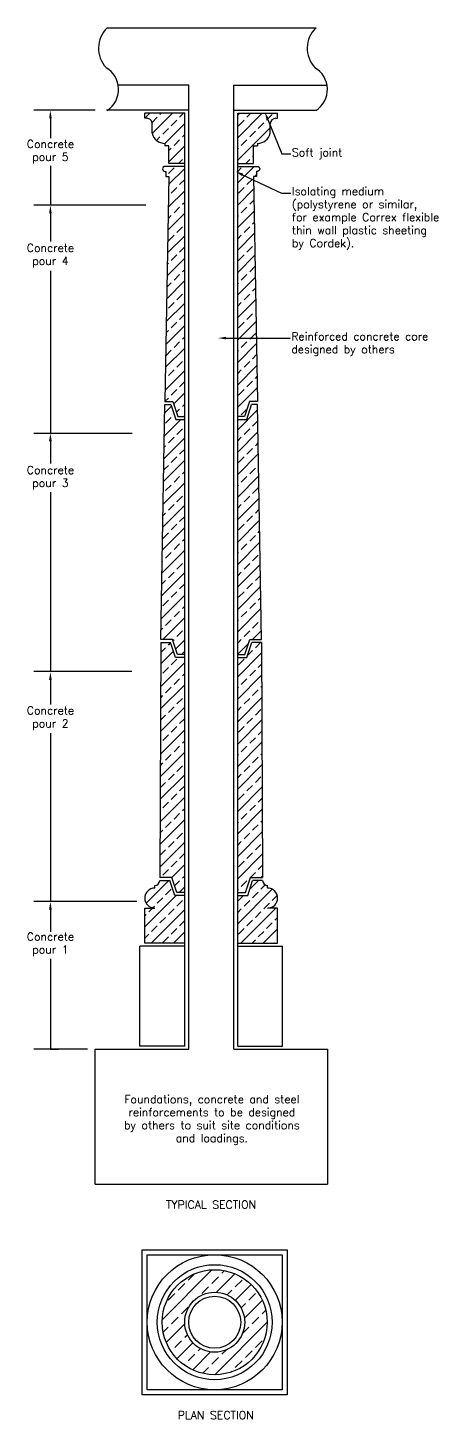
# Model space of a CAD drawing. Extents: x -9127 to 548, y 11049 to 16542.
# Drawn here: x -2323 to -1502, y 11068 to 13850 of the extents above; entities that cross this region are included whole.
import ezdxf
from ezdxf.enums import TextEntityAlignment as Align

# ---------------------------------------------------------------- set-up
doc = ezdxf.new("R2010")
doc.units = 0
doc.header["$MEASUREMENT"] = 0
doc.layers.get('0').update_dxf_attribs({"linetype": 'CONTINUOUS'})
doc.layers.add('detail', color=7, linetype='CONTINUOUS')
doc.layers.add('txt', color=7, linetype='CONTINUOUS')
doc.styles.add('ROMANS', font='romans', dxfattribs={"height": 16})

# ---------------------------------------------------------------- blocks, each defined once
blk = doc.blocks.new('*X28')
at = {"color": 0}
for p, q in [((247.3, 426.9), (292.4, 472)), ((286.2, 443.4), (297.5, 454.6)), ((430.5, 385.6), (499.7, 454.8)), ((454.8, 454.8), (472, 472)), ((460.2, 437.8), (471.5, 449)), ((477.1, 454.6), (485.8, 463.3)), ((244.5, 379.2), (307.3, 442)), ((260.3, 417.4), (263.8, 420.9)), ((269.4, 426.6), (280.6, 437.8)), ((308.7, 420.9), (319.9, 432.2)), ((430.5, 430.5), (442, 442)), ((443.4, 420.9), (454.6, 432.2)), ((482.7, 415.3), (493.9, 426.6)), ((499.5, 432.2), (509.8, 442.4)), ((244.5, 401.7), (247, 404.1)), ((252.6, 409.7), (259.9, 417)), ((257.2, 347), (324.5, 414.3)), ((275, 387.3), (286.2, 398.5)), ((291.9, 404.1), (303.1, 415.3)), ((314.3, 381.7), (324.5, 391.9)), ((430.5, 408), (437.8, 415.3)), ((436.8, 347), (506.8, 417)), ((449, 381.7), (460.2, 392.9)), ((465.9, 398.5), (477.1, 409.7)), ((505.1, 392.9), (510.5, 398.2)), ((244.5, 356.8), (252.6, 364.8)), ((258.2, 370.4), (269.4, 381.7)), ((297.5, 364.8), (308.7, 376)), ((302.1, 347), (324.5, 369.4)), ((432.2, 364.8), (443.4, 376)), ((471.5, 359.2), (482.7, 370.4)), ((481.7, 347), (510.5, 375.8)), ((488.3, 376), (499.5, 387.3)), ((280.6, 348), (291.9, 359.2)), ((459.3, 347), (465.9, 353.6)), ((504.2, 347), (505.1, 348))]:
    blk.add_line(p, q, dxfattribs=at)
blk = doc.blocks.new('*X27')
at = {"color": 0}
for p, q in [((465.9, 937.3), (476.5, 948)), ((430.5, 879.5), (478.1, 927.2)), ((450.3, 921.8), (460.2, 931.7)), ((432.2, 903.6), (443.4, 914.9)), ((454.6, 881.2), (465.9, 892.4)), ((471.5, 898), (478.3, 904.8)), ((430.5, 834.6), (478.4, 882.5)), ((437.8, 864.3), (449, 875.6)), ((430.5, 857.1), (432.2, 858.7)), ((430.5, 789.7), (478.6, 837.8)), ((443.4, 825.1), (454.6, 836.3)), ((460.2, 841.9), (471.5, 853.1)), ((477.1, 858.7), (478.5, 860.2)), ((430.5, 812.2), (437.8, 819.4)), ((465.9, 802.6), (477.1, 813.8)), ((430.5, 744.8), (478.9, 793.2)), ((432.2, 768.9), (443.4, 780.2)), ((449, 785.8), (460.2, 797)), ((454.6, 746.5), (465.9, 757.7)), ((471.5, 763.3), (479, 770.8)), ((430.5, 699.9), (479.1, 748.5)), ((430.5, 722.4), (432.2, 724)), ((437.8, 729.6), (449, 740.9)), ((477.1, 724), (479.2, 726.2)), ((430.5, 655), (479.3, 703.8)), ((443.4, 690.4), (454.6, 701.6)), ((460.2, 707.2), (471.5, 718.4)), ((430.5, 677.5), (437.8, 684.7)), ((465.9, 667.9), (477.1, 679.1)), ((430.5, 610.1), (479.6, 659.2)), ((432.2, 634.2), (443.4, 645.5)), ((449, 651.1), (460.2, 662.3)), ((430.5, 565.2), (479.8, 614.5)), ((454.6, 611.8), (465.9, 623)), ((471.5, 628.6), (479.7, 636.8)), ((430.5, 587.7), (432.2, 589.3)), ((437.8, 594.9), (449, 606.2)), ((477.1, 589.3), (479.9, 592.2)), ((430.5, 520.3), (480, 569.8)), ((443.4, 555.7), (454.6, 566.9)), ((460.2, 572.5), (471.5, 583.7)), ((430.5, 542.8), (437.8, 550)), ((465.9, 533.2), (477.1, 544.4)), ((430.5, 475.4), (480.3, 525.2)), ((432.2, 499.5), (443.4, 510.8)), ((449, 516.4), (460.2, 527.6)), ((471.5, 493.9), (480.4, 502.8)), ((454.6, 477.1), (465.9, 488.3)), ((478, 478), (480.5, 480.5)), ((430.5, 453), (432.2, 454.6)), ((437.8, 460.2), (449, 471.5))]:
    blk.add_line(p, q, dxfattribs=at)
blk = doc.blocks.new('*X26')
at = {"color": 0}
for p, q in [((291.9, 942.9), (296.2, 947.3)), ((276.7, 905.4), (301.8, 930.4)), ((276.9, 927.9), (286.2, 937.3)), ((276.5, 860.2), (324.5, 908.2)), ((280.6, 886.8), (291.9, 898)), ((297.5, 903.6), (308.7, 914.9)), ((276.3, 815.1), (324.5, 863.3)), ((303.1, 864.3), (314.3, 875.6)), ((319.9, 881.2), (324.5, 885.8)), ((276.4, 837.6), (280.6, 841.9)), ((286.2, 847.5), (297.5, 858.7)), ((308.7, 825.1), (319.9, 836.3)), ((276, 769.9), (324.5, 818.4)), ((291.9, 808.2), (303.1, 819.4)), ((276.1, 792.5), (286.2, 802.6)), ((297.5, 768.9), (308.7, 780.2)), ((314.3, 785.8), (324.5, 796)), ((275.8, 724.8), (324.5, 773.5)), ((280.6, 752.1), (291.9, 763.3)), ((275.6, 679.7), (324.5, 728.6)), ((286.2, 712.8), (297.5, 724)), ((303.1, 729.6), (314.3, 740.9)), ((319.9, 746.5), (324.5, 751.1)), ((275.7, 702.2), (280.6, 707.2)), ((308.7, 690.4), (319.9, 701.6)), ((275.3, 634.5), (324.5, 683.7)), ((275.4, 657.1), (286.2, 667.9)), ((291.9, 673.5), (303.1, 684.7)), ((297.5, 634.2), (308.7, 645.5)), ((314.3, 651.1), (324.5, 661.3)), ((275.1, 589.4), (324.5, 638.8)), ((280.6, 617.4), (291.9, 628.6)), ((319.9, 611.8), (324.5, 616.4)), ((274.8, 544.3), (324.5, 593.9)), ((286.2, 578.1), (297.5, 589.3)), ((303.1, 594.9), (314.3, 606.2)), ((275, 566.8), (280.6, 572.5)), ((308.7, 555.7), (319.9, 566.9)), ((274.6, 499.1), (324.5, 549)), ((275, 522), (286.2, 533.2)), ((291.9, 538.8), (303.1, 550)), ((297.5, 499.5), (308.7, 510.8)), ((298.4, 478), (324.5, 504.1)), ((314.3, 516.4), (324.5, 526.6)), ((280.6, 482.7), (291.9, 493.9)), ((319.9, 477.1), (324.5, 481.7)), ((304.3, 461.5), (314.3, 471.5)), ((313.3, 448), (324.5, 459.2))]:
    blk.add_line(p, q, dxfattribs=at)
blk = doc.blocks.new('*X25')
at = {"color": 0}
for p, q in [((280.6, 1897), (283.1, 1899.6)), ((291.9, 1885.9), (303.1, 1897.1)), ((292.2, 1863.8), (324.5, 1896)), ((314.3, 1863.4), (324.5, 1873.6)), ((291.5, 1818.1), (324.5, 1851.1)), ((291.8, 1840.9), (291.9, 1841)), ((297.5, 1846.6), (308.7, 1857.8)), ((303.1, 1807.3), (314.3, 1818.5)), ((319.9, 1824.1), (324.5, 1828.7)), ((290.7, 1772.4), (324.5, 1806.2)), ((291.1, 1795.3), (297.5, 1801.7)), ((289.9, 1726.8), (324.5, 1761.3)), ((291.9, 1751.1), (303.1, 1762.4)), ((308.7, 1768), (319.9, 1779.2)), ((314.3, 1728.7), (324.5, 1738.9)), ((289.2, 1681.1), (324.5, 1716.4)), ((289.6, 1703.9), (291.9, 1706.2)), ((297.5, 1711.9), (308.7, 1723.1)), ((288.4, 1635.4), (324.5, 1671.5)), ((303.1, 1672.6), (314.3, 1683.8)), ((319.9, 1689.4), (324.5, 1694)), ((288.8, 1658.3), (297.5, 1667)), ((308.7, 1633.3), (319.9, 1644.5)), ((287.6, 1589.8), (324.5, 1626.6)), ((291.9, 1616.4), (303.1, 1627.7)), ((297.5, 1577.2), (308.7, 1588.4)), ((314.3, 1594), (324.5, 1604.2)), ((286.9, 1544.1), (324.5, 1581.7)), ((287.3, 1566.9), (291.9, 1571.5)), ((319.9, 1554.7), (324.5, 1559.3)), ((286.1, 1498.4), (324.5, 1536.8)), ((286.5, 1521.3), (297.5, 1532.3)), ((303.1, 1537.9), (314.3, 1549.1)), ((308.7, 1498.6), (319.9, 1509.8)), ((285.3, 1452.8), (324.5, 1491.9)), ((285.7, 1475.6), (286.2, 1476.1)), ((291.9, 1481.7), (303.1, 1493)), ((297.5, 1442.5), (308.7, 1453.7)), ((302.5, 1425.1), (324.5, 1447)), ((314.3, 1459.3), (324.5, 1469.5)), ((285, 1430), (291.9, 1436.8)), ((319.9, 1420), (324.5, 1424.6)), ((308.2, 1408.2), (314.3, 1414.4)), ((322.4, 1400), (324.5, 1402.1))]:
    blk.add_line(p, q, dxfattribs=at)
blk = doc.blocks.new('*X24')
at = {"color": 0}
for p, q in [((458.3, 1423.7), (458.6, 1424)), ((430.5, 1373.4), (470.3, 1413.2)), ((460.2, 1380.7), (470.7, 1391.2)), ((430.5, 1328.5), (471.1, 1369.1)), ((443.4, 1363.9), (454.6, 1375.1)), ((430.5, 1351), (437.8, 1358.3)), ((449, 1324.6), (460.2, 1335.8)), ((465.9, 1341.4), (471.4, 1347)), ((430.5, 1283.6), (471.8, 1324.9)), ((432.2, 1307.7), (443.4, 1319)), ((430.5, 1238.7), (472.5, 1280.8)), ((437.8, 1268.5), (449, 1279.7)), ((454.6, 1285.3), (465.9, 1296.5)), ((471.5, 1302.1), (472.2, 1302.8)), ((430.5, 1261.2), (432.2, 1262.8)), ((460.2, 1246), (471.5, 1257.2)), ((430.5, 1193.8), (473.3, 1236.6)), ((443.4, 1229.2), (454.6, 1240.4)), ((430.5, 1216.3), (437.8, 1223.6)), ((449, 1189.9), (460.2, 1201.1)), ((465.9, 1206.7), (473.6, 1214.5)), ((430.5, 1148.9), (474, 1192.4)), ((432.2, 1173), (443.4, 1184.3)), ((471.5, 1167.4), (474.4, 1170.4)), ((430.5, 1104), (474.8, 1148.3)), ((437.8, 1133.8), (449, 1145)), ((454.6, 1150.6), (465.9, 1161.8)), ((430.5, 1126.5), (432.2, 1128.1)), ((460.2, 1111.3), (471.5, 1122.5)), ((430.5, 1059.1), (475.5, 1104.1)), ((430.5, 1081.6), (437.8, 1088.9)), ((443.4, 1094.5), (454.6, 1105.7)), ((430.5, 1014.2), (476.2, 1060)), ((449, 1055.2), (460.2, 1066.4)), ((465.9, 1072), (475.9, 1082)), ((432.2, 1038.3), (443.4, 1049.6)), ((471.5, 1032.7), (476.6, 1037.9)), ((430.5, 969.3), (477, 1015.8)), ((437.8, 999.1), (449, 1010.3)), ((454.6, 1015.9), (465.9, 1027.1)), ((430.5, 991.8), (432.2, 993.4)), ((460.2, 976.6), (471.5, 987.8)), ((477.1, 993.4), (477.3, 993.7)), ((430.5, 946.9), (437.8, 954.2)), ((430.5, 924.4), (452.1, 946)), ((443.4, 959.8), (454.6, 971)), ((460.1, 954), (477.7, 971.6))]:
    blk.add_line(p, q, dxfattribs=at)
blk = doc.blocks.new('*X23')
at = {"color": 0}
for p, q in [((284.6, 1407.1), (297.8, 1420.3)), ((283.8, 1361.4), (316.4, 1394)), ((286.2, 1386.3), (297.5, 1397.6)), ((303.1, 1403.2), (303.4, 1403.5)), ((308.7, 1363.9), (319.9, 1375.1)), ((283.1, 1315.8), (324.5, 1357.2)), ((283.4, 1338.6), (286.2, 1341.4)), ((291.9, 1347), (303.1, 1358.3)), ((282.3, 1270.1), (324.5, 1312.3)), ((297.5, 1307.7), (308.7, 1319)), ((314.3, 1324.6), (324.5, 1334.8)), ((282.7, 1292.9), (291.9, 1302.1)), ((303.1, 1268.5), (314.3, 1279.7)), ((319.9, 1285.3), (324.5, 1289.9)), ((281.5, 1224.4), (324.5, 1267.4)), ((286.2, 1251.6), (297.5, 1262.8)), ((308.7, 1229.2), (319.9, 1240.4)), ((280.8, 1178.8), (324.5, 1222.5)), ((281.1, 1201.6), (286.2, 1206.7)), ((291.9, 1212.3), (303.1, 1223.6)), ((314.3, 1189.9), (324.5, 1200.1)), ((280, 1133.1), (324.5, 1177.6)), ((297.5, 1173), (308.7, 1184.3)), ((280.6, 1156.2), (291.9, 1167.4)), ((303.1, 1133.8), (314.3, 1145)), ((319.9, 1150.6), (324.5, 1155.2)), ((279.2, 1087.4), (324.5, 1132.7)), ((286.2, 1116.9), (297.5, 1128.1)), ((278.5, 1041.8), (324.5, 1087.8)), ((279.6, 1110.3), (280.6, 1111.3)), ((291.9, 1077.6), (303.1, 1088.9)), ((308.7, 1094.5), (319.9, 1105.7)), ((278.8, 1064.6), (286.2, 1072)), ((314.3, 1055.2), (324.5, 1065.4)), ((277.7, 996.1), (324.5, 1042.9)), ((280.6, 1021.5), (291.9, 1032.7)), ((297.5, 1038.3), (308.7, 1049.6)), ((303.1, 999.1), (314.3, 1010.3)), ((319.9, 1015.9), (324.5, 1020.5)), ((277.3, 973.3), (280.6, 976.6)), ((280.5, 954), (324.5, 998)), ((286.2, 982.2), (297.5, 993.4)), ((300.9, 952), (303.1, 954.2)), ((306.5, 935.2), (324.5, 953.1)), ((308.7, 959.8), (319.9, 971)), ((317.8, 924), (324.5, 930.7))]:
    blk.add_line(p, q, dxfattribs=at)
blk = doc.blocks.new('*X22')
at = {"color": 0}
for p, q in [((430.5, 1867.3), (463.2, 1900)), ((430.5, 1889.8), (437.8, 1897.1)), ((449, 1863.4), (460.2, 1874.6)), ((465.9, 1880.2), (468.4, 1882.8)), ((430.5, 1822.4), (462.9, 1854.9)), ((432.2, 1846.6), (443.4, 1857.8)), ((430.5, 1777.5), (463.7, 1810.7)), ((437.8, 1807.3), (449, 1818.5)), ((454.6, 1824.1), (463.3, 1832.8)), ((430.5, 1800), (432.2, 1801.7)), ((460.2, 1784.8), (464, 1788.6)), ((430.5, 1732.6), (464.4, 1766.5)), ((430.5, 1755.1), (437.8, 1762.4)), ((443.4, 1768), (454.6, 1779.2)), ((449, 1728.7), (460.2, 1739.9)), ((430.5, 1687.7), (465.1, 1722.4)), ((432.2, 1711.9), (443.4, 1723.1)), ((454.6, 1689.4), (465.5, 1700.3)), ((430.5, 1642.8), (465.9, 1678.2)), ((437.8, 1672.6), (449, 1683.8)), ((430.5, 1665.3), (432.2, 1667)), ((443.4, 1633.3), (454.6, 1644.5)), ((460.2, 1650.1), (466.2, 1656.1)), ((430.5, 1597.9), (466.6, 1634.1)), ((430.5, 1620.4), (437.8, 1627.7)), ((430.5, 1553), (467.4, 1589.9)), ((432.2, 1577.2), (443.4, 1588.4)), ((449, 1594), (460.2, 1605.2)), ((465.9, 1610.8), (467, 1612)), ((454.6, 1554.7), (465.9, 1565.9)), ((430.5, 1508.1), (468.1, 1545.7)), ((430.5, 1530.6), (432.2, 1532.3)), ((437.8, 1537.9), (449, 1549.1)), ((443.4, 1498.6), (454.6, 1509.8)), ((460.2, 1515.4), (468.5, 1523.6)), ((430.5, 1463.2), (468.8, 1501.6)), ((430.5, 1485.7), (437.8, 1493)), ((465.9, 1476.1), (469.2, 1479.5)), ((430.5, 1418.3), (469.6, 1457.4)), ((432.2, 1442.5), (443.4, 1453.7)), ((449, 1459.3), (460.2, 1470.5)), ((464.6, 1430), (465.9, 1431.2)), ((437.8, 1403.2), (448.8, 1414.2))]:
    blk.add_line(p, q, dxfattribs=at)
blk = doc.blocks.new('*X21')
at = {"color": 0}
for p, q in [((430.5, 1957.1), (479.4, 2006)), ((430.5, 2002), (434.5, 2006)), ((449, 1998.1), (456.9, 2006)), ((488.3, 1992.5), (499.5, 2003.7)), ((430.5, 1912.2), (495.5, 1977.2)), ((432.2, 1981.3), (443.4, 1992.5)), ((471.5, 1975.7), (482.7, 1986.9)), ((437.8, 1942), (449, 1953.2)), ((454.6, 1958.8), (465.9, 1970)), ((430.5, 1934.7), (432.2, 1936.4)), ((460.2, 1919.5), (462.5, 1921.8)), ((446.7, 1906), (454.6, 1913.9))]:
    blk.add_line(p, q, dxfattribs=at)
blk = doc.blocks.new('*X20')
at = {"color": 0}
for p, q in [((244.8, 1996), (254.9, 2006)), ((259.5, 1965.8), (299.8, 2006)), ((275, 2003.7), (277.3, 2006)), ((314.3, 1998.1), (322.2, 2006)), ((259.1, 1987.8), (269.4, 1998.1)), ((280.6, 1964.4), (291.9, 1975.7)), ((284.7, 1946), (324.5, 1985.8)), ((297.5, 1981.3), (308.7, 1992.5)), ((268.2, 1952), (275, 1958.8)), ((303.1, 1942), (314.3, 1953.2)), ((319.9, 1958.8), (324.5, 1963.4)), ((292.5, 1908.9), (324.5, 1940.9)), ((292.5, 1931.4), (297.5, 1936.4)), ((312, 1906), (319.9, 1913.9))]:
    blk.add_line(p, q, dxfattribs=at)
blk = doc.blocks.new('*X19')
at = {"color": 0}
for p, q in [((931.5, 15.5), (1030.8, 114.9)), ((1050.7, 107.8), (1056.1, 113.1)), ((963.1, 74.1), (976.6, 87.6)), ((983.3, 94.3), (996, 106.9)), ((1030.5, 87.6), (1044, 101)), ((1039.8, 69.9), (1076.8, 106.9)), ((1077.5, 53.7), (1109.3, 85.5)), ((1077.6, 80.8), (1091.1, 94.3)), ((942.9, 53.9), (956.4, 67.4)), ((1002.4, 59.5), (1003.5, 60.6)), ((1010.3, 67.4), (1023.7, 80.8)), ((1061.4, 64.5), (1070.9, 74.1)), ((1104.6, 53.9), (1118, 67.4)), ((969.9, 26.9), (983.3, 40.4)), ((1089.2, 38.5), (1097.8, 47.1)), ((1095.8, 18.2), (1131.7, 54)), ((1131.5, 26.9), (1138.6, 34)), ((933.2, -9.7), (942.9, 0)), ((939.4, -30.4), (976.4, 6.6)), ((949.7, 6.7), (963.1, 20.2)), ((1036.5, -95), (1141.4, 9.8)), ((1091.9, -12.7), (1104.6, 0)), ((1111.3, 6.7), (1124.8, 20.2)), ((956.4, -40.4), (969.9, -26.9)), ((976.6, -20.2), (981.8, -15)), ((1118, -40.4), (1131.5, -26.9)), ((948.8, -48), (949.7, -47.1)), ((960.8, -62.9), (992.6, -31.1)), ((983.3, -67.4), (996.8, -53.9)), ((992.3, -85.3), (1028.2, -49.4)), ((1003.5, -47.1), (1007.9, -42.8)), ((1050.7, -53.9), (1059, -45.6)), ((1097.8, -60.6), (1111.3, -47.1)), ((975.3, -75.4), (976.6, -74.1)), ((1012.4, -92.2), (1023.7, -80.8)), ((1030.5, -74.1), (1044, -60.6)), ((1077.6, -80.8), (1091.1, -67.4)), ((1068.5, -90), (1070.9, -87.6))]:
    blk.add_line(p, q, dxfattribs=at)
blk = doc.blocks.new('28')
at = {"layer": 'detail'}
for p, q in [((-165.9, 9281.1), (252, 9281.1)), ((-2.8, 9166.1), (-143.8, 9166.1)), ((-2.8, 9110.1), (-2.8, 9166.1)), ((87.2, 9166.1), (274.1, 9166.1)), ((87.2, 9110.1), (87.2, 9166.1)), ((-2.8, 9116.1), (-167.6, 9116.1)), ((-90.8, 9100.1), (-90.8, 9110.1)), ((-10.8, 9110.1), (-90.8, 9110.1)), ((-87.1, 9100), (-90.8, 9100.1)), ((-10.8, 9004.1), (-10.8, 9110.1)), ((-2.8, 7239.1), (-2.8, 9110.1)), ((87.2, 9116.1), (252, 9116.1)), ((87.2, 7239.1), (87.2, 9110.1)), ((95.2, 9110.1), (175.2, 9110.1)), ((95.2, 7245.1), (95.2, 9110.1)), ((171.6, 9100), (175.2, 9100.1)), ((175.2, 9100.1), (175.2, 9110.1)), ((-75.8, 9070.1), (-75.8, 9089.2)), ((160.2, 9070.1), (160.2, 9089.2)), ((-50.5, 9050.1), (-50.5, 9045.1)), ((-42.8, 9045.1), (-50.5, 9045.1)), ((-42.8, 9010.1), (-42.8, 9045.1)), ((127.2, 9010.1), (127.2, 9045.1)), ((127.2, 9045.1), (134.9, 9045.1)), ((134.9, 9050.1), (134.9, 9045.1)), ((-10.8, 9010.1), (-42.8, 9010.1)), ((-10.8, 9004.1), (-10.9, 9004.1)), ((95.2, 9010.1), (127.2, 9010.1)), ((113.2, 8498.1), (123.2, 8528.1)), ((134.9, 8528.1), (123.2, 8528.1)), ((-10.8, 7245.1), (-10.8, 8504.1)), ((95.2, 8498.1), (113.2, 8498.1)), ((-58.3, 8052.1), (-60.8, 7582.1)), ((-58.3, 8052.1), (-39.3, 8052.1)), ((-58.3, 8052.1), (-39.3, 8052.1)), ((-29.3, 8022.1), (-39.3, 8052.1)), ((113.8, 8022.1), (123.8, 8052.1)), ((142.8, 8052.1), (123.8, 8052.1)), ((142.8, 8052.1), (123.8, 8052.1)), ((142.8, 8052.1), (145.2, 7582.1)), ((-10.8, 8022.1), (-29.3, 8022.1)), ((95.2, 8022.1), (113.8, 8022.1)), ((-36.5, 7582.1), (-60.8, 7582.1)), ((-60.8, 7576.1), (-40.8, 7576.1)), ((-30.8, 7546.1), (-40.8, 7576.1)), ((-26.5, 7552.1), (-36.5, 7582.1)), ((110.9, 7552.1), (120.9, 7582.1)), ((115.2, 7546.1), (125.2, 7576.1)), ((120.9, 7582.1), (145.2, 7582.1)), ((145.2, 7576.1), (125.2, 7576.1)), ((-70.8, 7561.1), (-70.8, 7566.2)), ((-10.8, 7546.1), (-30.8, 7546.1)), ((-10.8, 7552.1), (-26.5, 7552.1)), ((95.2, 7552.1), (110.9, 7552.1)), ((95.2, 7546.1), (115.2, 7546.1)), ((155.2, 7561.1), (155.2, 7566.2)), ((-90.8, 7451.1), (-90.8, 7521.1)), ((-90.8, 7521.1), (-71.5, 7521.1)), ((175.2, 7521.1), (155.9, 7521.1)), ((175.2, 7451.1), (175.2, 7521.1)), ((-100.8, 7245.1), (-100.8, 7445.1)), ((-10.8, 7445.1), (-100.8, 7445.1)), ((-10.8, 7451.1), (-90.8, 7451.1)), ((95.2, 7451.1), (175.2, 7451.1)), ((95.2, 7445.1), (185.2, 7445.1)), ((185.2, 7245.1), (185.2, 7445.1)), ((-190.3, 6969.1), (-190.3, 7239.1)), ((-190.3, 7239.1), (-2.8, 7239.1)), ((-10.8, 7245.1), (-100.8, 7245.1)), ((87.2, 7239.1), (274.7, 7239.1)), ((95.2, 7245.1), (185.2, 7245.1)), ((274.7, 7239.1), (274.7, 6969.1)), ((-190.3, 6969.1), (274.7, 6969.1))]:
    blk.add_line(p, q, dxfattribs=at)
for points in [[(-10.8, 8504.1), (-10.8, 9004.1), (-50.1, 9004.1, 1), (-50.1, 8994.1), (-48.7, 8994), (-48.7, 8984.1), (-42.8, 8984.1), (-50.3, 8534.1), (-34.4, 8534.1), (-24.4, 8504.1), (-10.8, 8504.1)], [(95.2, 9004.1), (134.6, 9004.1, -1), (134.6, 8994.1), (133.1, 8994), (133.1, 8984.1), (127.2, 8984.1), (134.8, 8534.1), (118.8, 8534.1), (108.8, 8504.1), (95.2, 8504.1)]]:
    blk.add_lwpolyline(points, format="xyb", dxfattribs=at)
for points in [[(-10.8, 8028.1), (-25, 8028.1), (-35, 8058.1), (-58.3, 8058.1), (-50.4, 8528.1), (-38.7, 8528.1), (-28.7, 8498.1), (-10.8, 8498.1)], [(95.2, 8028.1), (109.5, 8028.1), (119.5, 8058.1), (142.7, 8058.1), (134.9, 8528.1)]]:
    blk.add_lwpolyline(points, dxfattribs=at)
for points in [[(194.2, 6838.1), (194.2, 6548.1), (-95.8, 6548.1), (-95.8, 6838.1)], [(184.2, 6828.1), (184.2, 6558.1), (-85.8, 6558.1), (-85.8, 6828.1)]]:
    blk.add_lwpolyline(points, close=True, dxfattribs=at)
for radius in [135, 115, 105, 60, 52]:
    blk.add_circle((49.2, 6693.1), radius, dxfattribs=at)
for centre, radius, start, end in [((-126.9, 9240.1), 56.5, 133.5786, 223.2281), ((291, 9240.1), 56.5, 133.5786, 223.2281), ((-193.4, 9158), 50.2, 303.2504, 59.7305), ((224.5, 9158), 50.2, 303.2504, 59.7305), ((-87.1, 9088.7), 11.4, 357.8899, 90), ((171.6, 9088.7), 11.4, 90, 177.0554), ((-50.5, 9076.1), 26, 193.3473, 270), ((134.9, 9076.1), 26, 270, 346.6527), ((-70.8, 7576.2), 10, 270, 359.1445), ((155.2, 7576.2), 10, 180.8555, 270), ((-70.8, 7541.1), 20, 90, 270), ((155.2, 7541.1), 20, 270, 90)]:
    blk.add_arc(centre, radius, start, end, dxfattribs=at)
at = {"layer": 'txt'}
for p, q in [((-189.9, 9116.3), (-312.5, 9116.3)), ((-279.7, 9100), (-279.7, 9060.1)), ((155.6, 9097.7), (183.9, 9029.2)), ((183.9, 9029.2), (200.2, 9029.2)), ((200.2, 9029.2), (201.7, 9029.2)), ((-279.7, 9004.9), (-279.7, 8926.1)), ((105.1, 8987.1), (183, 8950.4)), ((183, 8950.4), (200.2, 8950.4)), ((200.2, 8950.4), (201.7, 8950.4)), ((-88.8, 8926.4), (-312.5, 8926.4)), ((-279.7, 8910.1), (-279.7, 8853.6)), ((-279.7, 8795.1), (-279.7, 8470.6)), ((71.9, 8660.7), (199, 8660.7)), ((199, 8660.7), (200.5, 8660.7)), ((-115.7, 8470.2), (-312.5, 8470.2)), ((-279.7, 8454.6), (-279.7, 8409.9)), ((-279.7, 8352.8), (-279.7, 7993.3)), ((-116.9, 7993.8), (-312.5, 7993.8)), ((-279.7, 7977.3), (-279.7, 7927.9)), ((-279.7, 7871), (-279.7, 7534)), ((-106.7, 7534.2), (-312.5, 7534.2)), ((-279.7, 7518), (-279.7, 7473.8)), ((-279.7, 7419.9), (-279.7, 7238.8)), ((-205.7, 7238.7), (-312.5, 7238.7)), ((-279.7, 7238.8), (-263.7, 7238.8))]:
    blk.add_line(p, q, dxfattribs=at)
for points in [[(-282.3, 9100), (-277, 9100), (-279.7, 9116)], [(153.2, 9096.7), (158.1, 9098.7), (149.5, 9112.5)], [(104, 8984.6), (106.3, 8989.5), (90.7, 8993.9)], [(-282.3, 8910.1), (-277, 8910.1), (-279.7, 8926.1)], [(71.9, 8658.1), (71.9, 8663.4), (55.9, 8660.7)], [(-282.3, 8454.6), (-277, 8454.6), (-279.7, 8470.6)], [(-282.3, 7977.3), (-277, 7977.3), (-279.7, 7993.3)], [(-282.3, 7518), (-277, 7518), (-279.7, 7534)]]:
    blk.add_solid(points, dxfattribs=at)
at = {"layer": 'detail'}
for name, p in [('*X20', (-335.3, 7104.1)), ('*X21', (-335.3, 7104.1)), ('*X25', (-335.3, 7104.1)), ('*X22', (-335.3, 7104.1)), ('*X23', (-335.3, 7104.1)), ('*X24', (-335.3, 7104.1)), ('*X26', (-335.3, 7104.1)), ('*X27', (-335.3, 7104.1)), ('*X28', (-335.3, 7104.1)), ('*X19', (-987.1, 6683.1))]:
    blk.add_blockref(name, p, dxfattribs=at)
at = {"layer": 'txt', "style": 'ROMANS'}
for s, p in [('Concrete', (-279.6, 9040.8)), ('pour 5', (-279.6, 9014.9)), ('Concrete', (-279.6, 8833)), ('pour 4', (-279.6, 8807.1)), ('Concrete', (-279.6, 8388.9)), ('pour 3', (-279.6, 8363)), ('Concrete', (-279.6, 7908.2)), ('pour 2', (-279.6, 7882.3)), ('Concrete', (-279.6, 7456)), ('pour 1', (-279.6, 7430.1)), ('Foundations, concrete and steel', (43.5, 7131)), ('reinforcements to be designed', (43.5, 7105)), ('by others to suit site conditions', (43.5, 7079.1)), ('and loadings.', (43.5, 7053.2)), ('TYPICAL SECTION', (41.8, 6920.2)), ('PLAN SECTION', (51.4, 6499.3))]:
    blk.add_text(s, height=16, dxfattribs=at).set_placement(p, align=Align.CENTER)
for s, p in [('Soft joint', (203.8, 9024)), ('Isolating medium', (203.8, 8946.3)), ('(polystyrene or similar,', (203.8, 8920.4)), ('for example Correx flexible', (203.8, 8894.5)), ('thin wall plastic sheeting', (203.8, 8868.6)), ('by Cordek).', (203.8, 8842.7)), ('Reinforced concrete core', (202.6, 8656.2)), ('designed by others', (202.6, 8630.3))]:
    blk.add_text(s, height=16, dxfattribs=at).set_placement(p)

msp = doc.modelspace()

# ---------------------------------------------------------------- block references
msp.add_blockref('28', (-1998.3, 4568.8))

doc.saveas('drawing.dxf')
